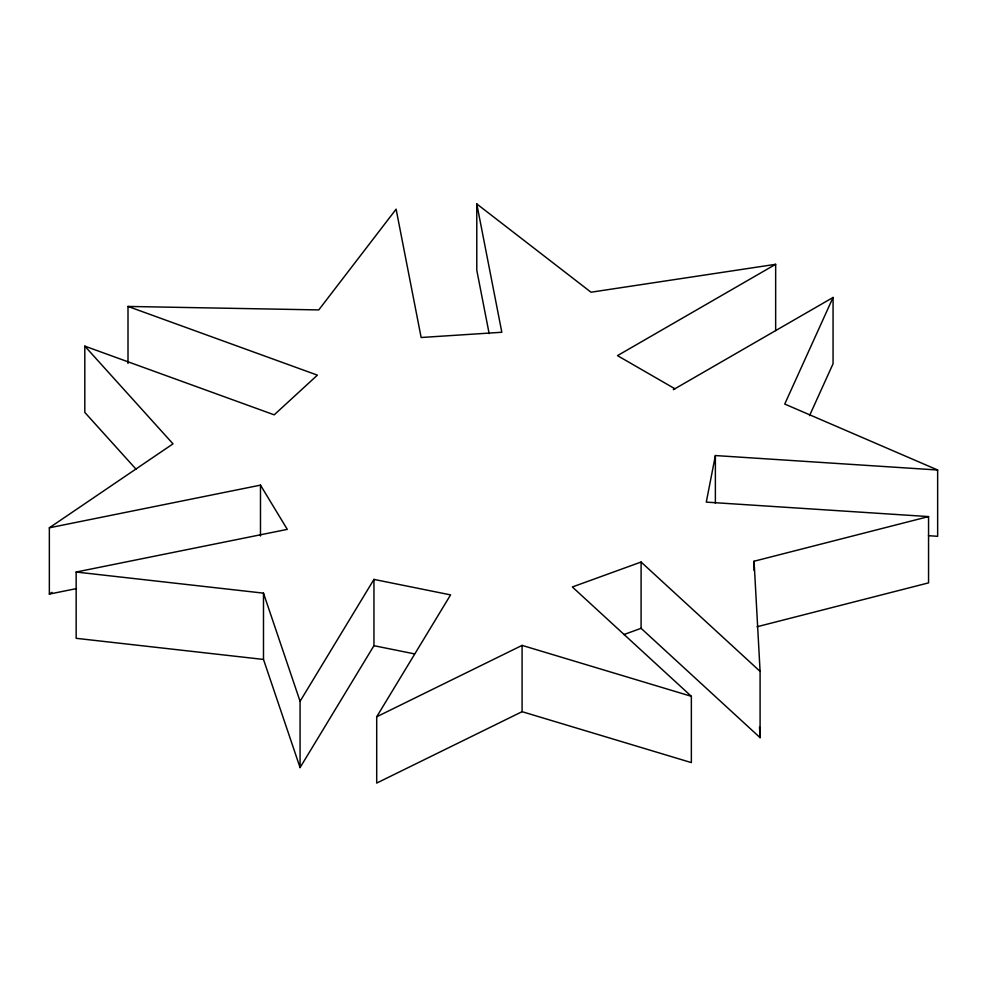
<?xml version="1.0" encoding="UTF-8"?>
<svg xmlns="http://www.w3.org/2000/svg" width="987" height="987" viewBox="0 0 987 987"><rect width="100%" height="100%" fill="white"/><g stroke="black" fill="none" stroke-linecap="round" stroke-linejoin="round"><path stroke-width="1.48" d="M928.459 535.694L937.65 536.299L937.65 470.009L715.378 455.55L706.285 502.124L928.557 516.583L928.557 582.873L757.041 626.757M673.319 389.68L833.065 297.457L784.739 404.053L937.65 470.009M809.537 415.638L833.065 363.734L833.065 297.457M373.95 579.406L373.95 645.695L300.073 767.59L300.073 701.301L373.95 579.406L450.578 594.89L376.701 716.784L376.701 783.073L522.086 711.676L691.356 762.606L691.356 696.316L572.349 586.969L641.094 562.035L760.089 671.382L760.089 737.659L641.094 628.324L641.094 562.035M76.492 588.597L49.35 594.075L49.35 527.798L173.009 443.854L84.808 346.129L84.808 412.418L136.083 469.232M49.35 594.075L51.904 592.348M775.659 330.596L775.659 264.306L617.492 355.628L674.898 388.767M376.701 716.784L522.086 645.387L691.356 696.316M623.907 634.555L641.094 628.324M754.068 570.486L754.068 561.233L928.557 516.583M49.35 527.798L260.482 485.135L287.291 529.377L76.159 572.028L76.159 638.318L263.492 659.439L300.073 767.59M775.659 264.306L591.016 292.214L476.783 203.927L476.783 270.216L489.157 333.631M128.002 363.475L128.002 306.439L318.764 309.918L396.108 209.182L421.153 337.505L501.828 332.261L476.783 203.927M76.159 572.028L263.492 593.15L300.073 701.301M373.95 645.695L414.515 653.887M128.002 306.439L317.395 375.146L274.201 414.836L84.808 346.129M754.068 561.233L760.089 671.382M759.509 726.963L760.089 737.659M715.378 455.55L715.378 503.333M522.086 645.387L522.086 711.676M263.492 593.15L263.492 659.439M260.482 485.135L260.482 536.015"/></g></svg>
